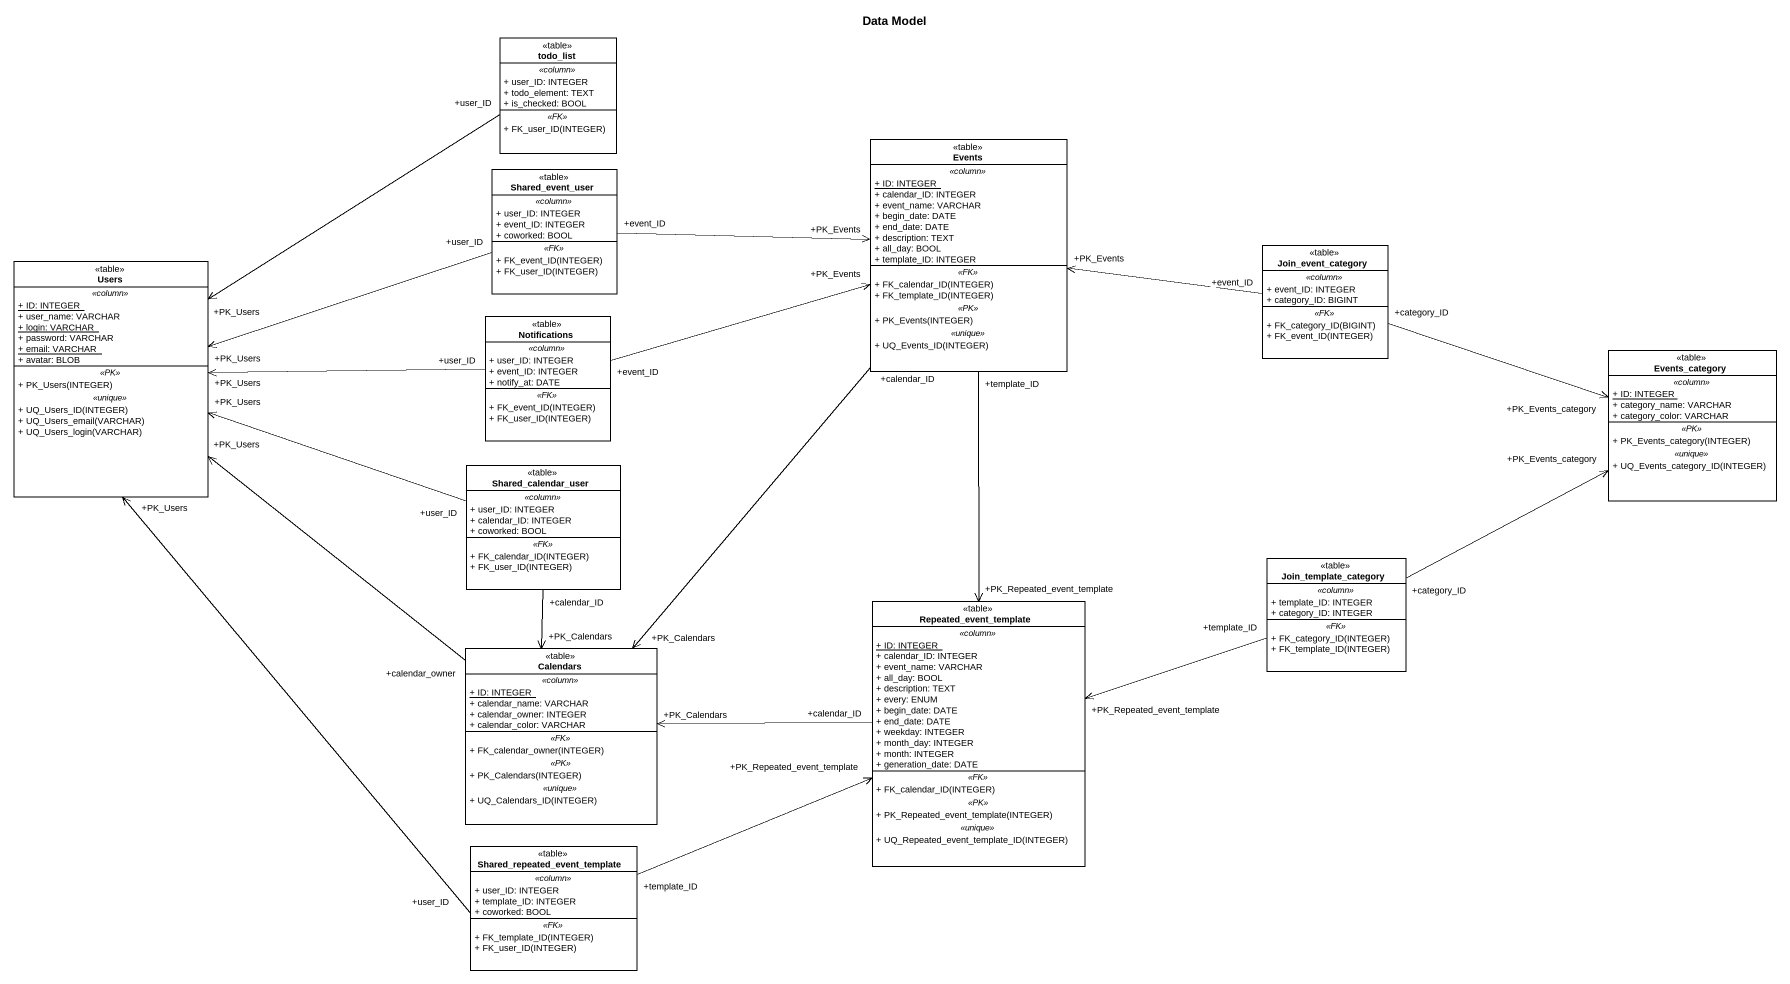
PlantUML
@startuml
title Data Model
hide circle
hide empty members
skinparam classAttributeIconSize 0
class todo_list <<table>> {
  .. <<column>> ..
  + user_ID: INTEGER
  + todo_element: TEXT
  + is_checked: BOOL
  .. <<FK>> ..
  + FK_user_ID(INTEGER)
}
class Shared_event_user <<table>> {
  .. <<column>> ..
  + user_ID: INTEGER
  + event_ID: INTEGER
  + coworked: BOOL
  .. <<FK>> ..
  + FK_event_ID(INTEGER)
  + FK_user_ID(INTEGER)
}
class Events <<table>> {
  .. <<column>> ..
  {static} + ID: INTEGER
  + calendar_ID: INTEGER
  + event_name: VARCHAR
  + begin_date: DATE
  + end_date: DATE
  + description: TEXT
  + all_day: BOOL
  + template_ID: INTEGER
  .. <<FK>> ..
  + FK_calendar_ID(INTEGER)
  + FK_template_ID(INTEGER)
  .. <<PK>> ..
  + PK_Events(INTEGER)
  .. <<unique>> ..
  + UQ_Events_ID(INTEGER)
}
class Join_event_category <<table>> {
  .. <<column>> ..
  + event_ID: INTEGER
  + category_ID: BIGINT
  .. <<FK>> ..
  + FK_category_ID(BIGINT)
  + FK_event_ID(INTEGER)
}
class Users <<table>> {
  .. <<column>> ..
  {static} + ID: INTEGER
  + user_name: VARCHAR
  {static} + login: VARCHAR
  + password: VARCHAR
  {static} + email: VARCHAR
  + avatar: BLOB
  .. <<PK>> ..
  + PK_Users(INTEGER)
  .. <<unique>> ..
  + UQ_Users_ID(INTEGER)
  + UQ_Users_email(VARCHAR)
  + UQ_Users_login(VARCHAR)
}
class Notifications <<table>> {
  .. <<column>> ..
  + user_ID: INTEGER
  + event_ID: INTEGER
  + notify_at: DATE
  .. <<FK>> ..
  + FK_event_ID(INTEGER)
  + FK_user_ID(INTEGER)
}
class Events_category <<table>> {
  .. <<column>> ..
  {static} + ID: INTEGER
  + category_name: VARCHAR
  + category_color: VARCHAR
  .. <<PK>> ..
  + PK_Events_category(INTEGER)
  .. <<unique>> ..
  + UQ_Events_category_ID(INTEGER)
}
class Shared_calendar_user <<table>> {
  .. <<column>> ..
  + user_ID: INTEGER
  + calendar_ID: INTEGER
  + coworked: BOOL
  .. <<FK>> ..
  + FK_calendar_ID(INTEGER)
  + FK_user_ID(INTEGER)
}
class Join_template_category <<table>> {
  .. <<column>> ..
  + template_ID: INTEGER
  + category_ID: INTEGER
  .. <<FK>> ..
  + FK_category_ID(INTEGER)
  + FK_template_ID(INTEGER)
}
class Repeated_event_template <<table>> {
  .. <<column>> ..
  {static} + ID: INTEGER
  + calendar_ID: INTEGER
  + event_name: VARCHAR
  + all_day: BOOL
  + description: TEXT
  + every: ENUM
  + begin_date: DATE
  + end_date: DATE
  + weekday: INTEGER
  + month_day: INTEGER
  + month: INTEGER
  + generation_date: DATE
  .. <<FK>> ..
  + FK_calendar_ID(INTEGER)
  .. <<PK>> ..
  + PK_Repeated_event_template(INTEGER)
  .. <<unique>> ..
  + UQ_Repeated_event_template_ID(INTEGER)
}
class Calendars <<table>> {
  .. <<column>> ..
  {static} + ID: INTEGER
  + calendar_name: VARCHAR
  + calendar_owner: INTEGER
  + calendar_color: VARCHAR
  .. <<FK>> ..
  + FK_calendar_owner(INTEGER)
  .. <<PK>> ..
  + PK_Calendars(INTEGER)
  .. <<unique>> ..
  + UQ_Calendars_ID(INTEGER)
}
class "Shared_repeated_event_template" as Shared_repeated_event <<table>> {
  .. <<column>> ..
  + user_ID: INTEGER
  + template_ID: INTEGER
  + coworked: BOOL
  .. <<FK>> ..
  + FK_template_ID(INTEGER)
  + FK_user_ID(INTEGER)
}
todo_list "+user_ID" --> "+PK_Users" Users
Shared_event_user "+event_ID" -right-> "+PK_Events" Events
Shared_event_user "+user_ID" -left-> "+PK_Users" Users
Events "+template_ID" --> "+PK_Repeated_event_template" Repeated_event_template
Events "+calendar_ID" --> "+PK_Calendars" Calendars
Join_event_category "+event_ID" -left-> "+PK_Events" Events
Join_event_category "+category_ID" -right-> "+PK_Events_category" Events_category
Notifications "+event_ID" -right-> "+PK_Events" Events
Notifications "+user_ID" -left-> "+PK_Users" Users
Shared_calendar_user "+user_ID" -left-> "+PK_Users" Users
Shared_calendar_user "+calendar_ID" --> "+PK_Calendars" Calendars
Join_template_category "+category_ID" -right-> "+PK_Events_category" Events_category
Join_template_category "+template_ID" -left-> "+PK_Repeated_event_template" Repeated_event_template
Repeated_event_template "+calendar_ID" -left-> "+PK_Calendars" Calendars
Calendars "+calendar_owner" -up-> "+PK_Users" Users
Shared_repeated_event "+user_ID" -up-> "+PK_Users" Users
Shared_repeated_event "+template_ID" -right-> "+PK_Repeated_event_template" Repeated_event_template
@enduml
